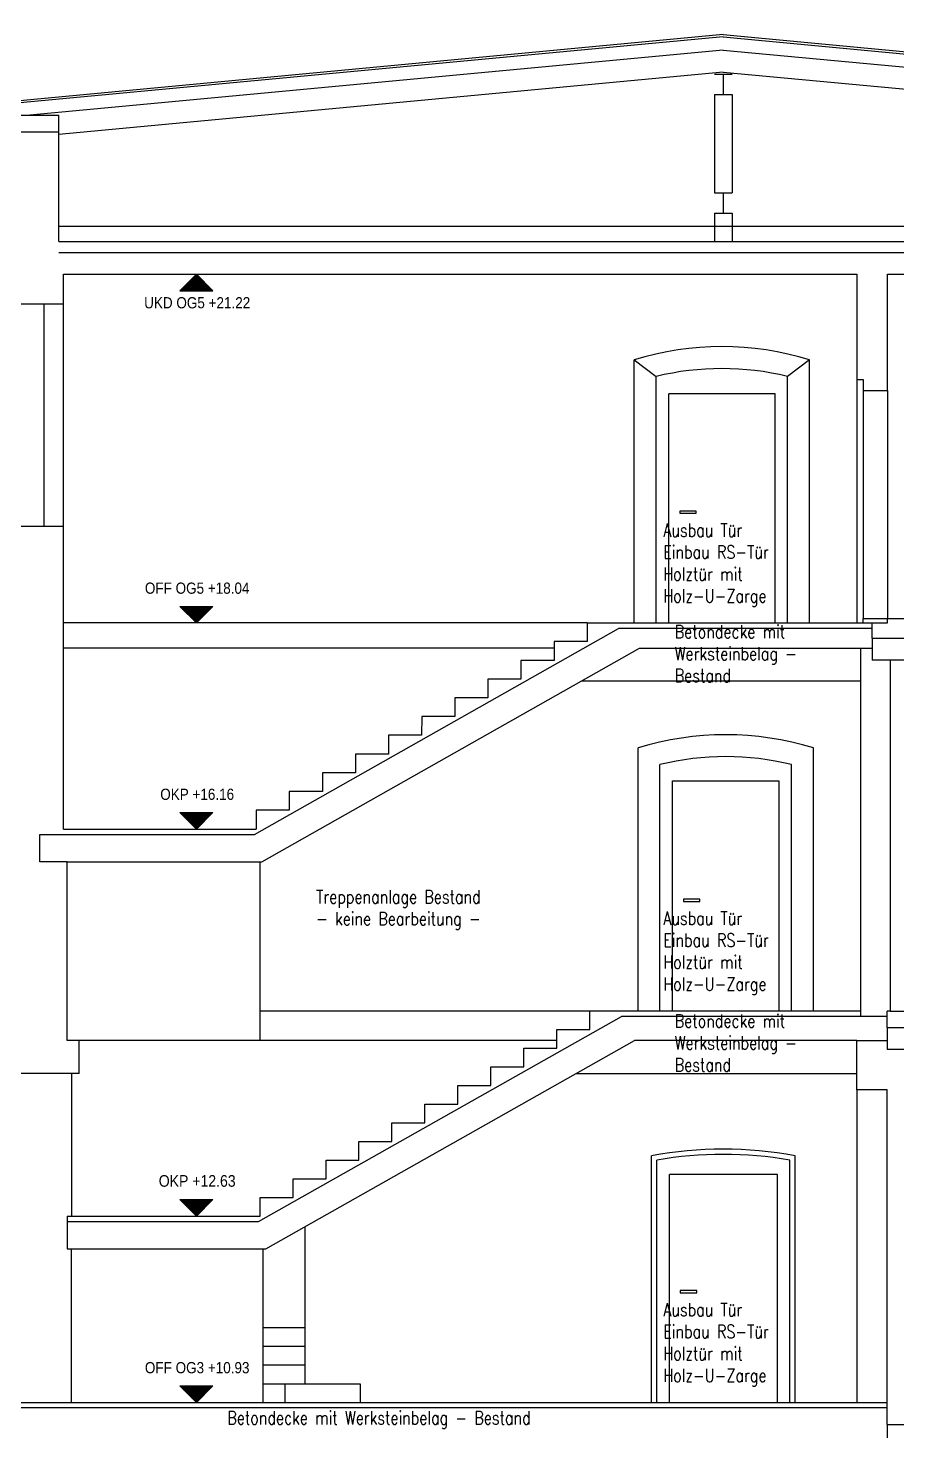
# Model space of a CAD drawing. Header units: metres. Extents: x -3551 to -3431, y -171 to 134.
# Drawn here: x -3448.93 to -3441, y 114.95 to 127.75 of the extents above; entities that cross this region are included whole.
import ezdxf
from ezdxf.enums import TextEntityAlignment as Align

# ---------------------------------------------------------------- set-up
doc = ezdxf.new("R2010")
doc.units = ezdxf.units.M
doc.header["$LTSCALE"] = 0.01
doc.linetypes.add('CENTER', pattern=[0])
doc.layers.get('0').update_dxf_attribs({"linetype": 'CONTINUOUS'})
for name, color, linetype in [('A_ansicht', 9, 'CONTINUOUS'), ('A_bemaßung', 7, 'CONTINUOUS'), ('A_text', 2, 'CONTINUOUS'), ('A_türen', 9, 'CONTINUOUS'), ('A_wände', 6, 'CONTINUOUS'), ('CKMA0002', 7, 'CONTINUOUS')]:
    doc.layers.add(name, color=color, linetype=linetype)
doc.styles.add('EURASIMP_FNT', font='TXT', dxfattribs={"height": 1})
doc.styles.add('SIMPLEX', font='simplex.shx', dxfattribs={"width": 0.8, "height": 0.1})
doc.styles.add('SIMPLEXD', font='SIMPLEXD.shx', dxfattribs={"width": 0.8, "height": 0.12})
doc.dimstyles.new('DIN', dxfattribs={"dimtxt": 0.03, "dimasz": 0.08, "dimexe": 0.05, "dimexo": 0.244839, "dimgap": 0.05, "dimtad": 1, "dimdec": 4, "dimrnd": 0.0025, "dimzin": 0, "dimdsep": 46, "dimtxsty": 'SIMPLEXD', "dimblk": 'DIMCROSS', "dimblk1": 'DIMCROSS', "dimblk2": 'DIMCROSS', "dimsah": 1, "dimcen": 2.5, "dimdle": 0.04, "dimclrd": 252, "dimclre": 252, "dimclrt": 252, "dimadec": 0, "dimazin": 0, "dimtfac": 1, "dimtdec": 4, "dimtix": 1, "dimtmove": 2, "dimatfit": 3, "dimldrblk": 'DIMCROSS', "dimfxl": 0, "dimtvp": 1, "dimtolj": 1, "dimtzin": 0, "dimarcsym": 0})

# ---------------------------------------------------------------- blocks, each defined once
blk = doc.blocks.new('G2_1')
at = {"layer": 'A_bemaßung', "color": 7, "linetype": 'Continuous'}
for points in [[(0, 0), (-0.15, 0.15), (0.15, 0.15), (0, 0)], [(-0.14, 0.14), (-0.14, 0.15)], [(-0.13, 0.13), (-0.13, 0.15)], [(-0.12, 0.12), (-0.12, 0.15)], [(-0.11, 0.11), (-0.11, 0.15)], [(-0.1, 0.1), (-0.1, 0.15)], [(-0.09, 0.09), (-0.09, 0.15)], [(-0.08, 0.08), (-0.08, 0.15)], [(-0.07, 0.07), (-0.07, 0.15)], [(-0.06, 0.06), (-0.06, 0.15)], [(-0.05, 0.05), (-0.05, 0.15)], [(-0.04, 0.04), (-0.04, 0.15)], [(-0.03, 0.03), (-0.03, 0.15)], [(-0.02, 0.02), (-0.02, 0.15)], [(-0.01, 0.01), (-0.01, 0.15)], [(0, 0), (0, 0.15)], [(0.01, 0.01), (0.01, 0.15)], [(0.02, 0.02), (0.02, 0.15)], [(0.03, 0.03), (0.03, 0.15)], [(0.04, 0.04), (0.04, 0.15)], [(0.05, 0.05), (0.05, 0.15)], [(0.06, 0.06), (0.06, 0.15)], [(0.07, 0.07), (0.07, 0.15)], [(0.08, 0.08), (0.08, 0.15)], [(0.09, 0.09), (0.09, 0.15)], [(0.1, 0.1), (0.1, 0.15)], [(0.11, 0.11), (0.11, 0.15)], [(0.12, 0.12), (0.12, 0.15)], [(0.13, 0.13), (0.13, 0.15)], [(0.14, 0.14), (0.14, 0.15)]]:
    blk.add_lwpolyline(points, dxfattribs=at)
blk = doc.blocks.new('DIMCROSS')
at = {"color": 0, "linetype": 'ByBlock'}
blk.add_line((-1, 0), (1, 0), dxfattribs=at)
at = {"linetype": 'ByBlock'}
blk.add_line((-0.707107, -0.707107), (0.707107, 0.707107), dxfattribs=at)
blk = doc.blocks.new('*D43')
at = {"layer": 'CKMA0002', "color": 1, "lineweight": -2}
for p, q in [((-3434.427, 127.666), (-3433.777, 127.666)), ((-3433.827, 127.142), (-3433.827, 127.586))]:
    blk.add_line(p, q, dxfattribs=at)
at = {"layer": 'CKMA0002', "color": 1, "lineweight": -2, "xscale": 0.08, "yscale": 0.08, "zscale": 0.08}
for p, rotation in [((-3433.827, 127.666), 90), ((-3433.827, 127.062), 270)]:
    blk.add_blockref('DIMCROSS', p, dxfattribs=dict(at, rotation=rotation))
at = {"layer": 'CKMA0002', "color": 3, "insert": (-3433.937, 127.364), "char_height": 0.12, "attachment_point": 5, "rotation": 90, "style": 'SIMPLEXD'}
blk.add_mtext('\\A1;60{\\A1\\H0.7x\\S25;}', dxfattribs=at)

msp = doc.modelspace()

# ---------------------------------------------------------------- linework, layer by layer
at = {"layer": 'A_ansicht', "linetype": 'Continuous'}
for q in [(-3449.00039, 127.08231), (-3436.16202, 127.08231)]:
    msp.add_line((-3442.5812, 127.68583), q, dxfattribs=at)
at = {"layer": 'A_ansicht', "color": 9, "linetype": 'Continuous'}
for p, q in [((-3448.77878, 123.20007), (-3448.77878, 125.23007)), ((-3448.60378, 123.20007), (-3448.60378, 125.23007)), ((-3443.39384, 122.32007), (-3443.39384, 124.72007)), ((-3443.39384, 124.72007), (-3443.19384, 124.5678)), ((-3441.79385, 124.72007), (-3441.99385, 124.5678)), ((-3441.79385, 122.32007), (-3441.79385, 124.72007)), ((-3443.19384, 122.32007), (-3443.19384, 124.5678)), ((-3441.99385, 122.32007), (-3441.99385, 124.5678)), ((-3441.36385, 124.54007), (-3441.36385, 122.32007)), ((-3441.30385, 124.44007), (-3441.30385, 122.36007)), ((-3441.08386, 124.44007), (-3441.08386, 122.36007)), ((-3443.82383, 122.32007), (-3448.60378, 122.32007)), ((-3444.12588, 122.09007), (-3448.60378, 122.09007)), ((-3441.32887, 121.79007), (-3443.87687, 121.79007)), ((-3443.35888, 118.78007), (-3443.35888, 121.18007)), ((-3441.75887, 118.78007), (-3441.75887, 121.18007)), ((-3443.15887, 118.78007), (-3443.15887, 121.0278)), ((-3441.95888, 118.78007), (-3441.95888, 121.0278)), ((-3446.80637, 118.51007), (-3446.80637, 120.14007)), ((-3443.79887, 118.78007), (-3446.80637, 118.78007)), ((-3444.09987, 118.51007), (-3448.46063, 118.51007)), ((-3448.53063, 118.21007), (-3448.53063, 116.91007)), ((-3443.92281, 118.21007), (-3441.36107, 118.21007)), ((-3441.36107, 118.06007), (-3441.36107, 115.21007)), ((-3443.23596, 115.21007), (-3443.23596, 117.46007)), ((-3443.18845, 115.21007), (-3443.18845, 117.42032)), ((-3441.97354, 115.21007), (-3441.97354, 117.42032)), ((-3441.92605, 115.21007), (-3441.92605, 117.46007)), ((-3446.39576, 115.38007), (-3446.39576, 116.81339)), ((-3448.53063, 115.21007), (-3448.53063, 116.61007)), ((-3446.78075, 115.21007), (-3446.78075, 116.61007)), ((-3446.39576, 115.89007), (-3446.78075, 115.89007)), ((-3446.39576, 115.72007), (-3446.78075, 115.72007)), ((-3446.39576, 115.55007), (-3446.78075, 115.55007)), ((-3446.58075, 115.21007), (-3446.58075, 115.38007))]:
    msp.add_line(p, q, dxfattribs=at)
msp.add_lwpolyline([(-3446.78075, 115.38007), (-3445.89577, 115.38007), (-3445.89577, 115.21007)], dxfattribs=at)
for centre, radius, start, end in [((-3442.59385, 122.11344), 2.72663, 72.938245, 107.06156), ((-3442.59385, 122.11344), 2.52663, 76.262736, 103.73705), ((-3442.55888, 118.5734), 2.72667, 72.938291, 107.061514), ((-3442.55888, 118.5734), 2.52667, 76.262951, 103.736835), ((-3442.58101, 113.91535), 3.60472, 79.531494, 100.468355), ((-3442.58101, 113.91535), 3.55722, 80.167361, 99.832168)]:
    msp.add_arc(centre, radius, start, end, dxfattribs=at)
at = {"layer": 'A_türen', "color": 10, "linetype": 'Continuous'}
for p, q in [((-3443.07884, 122.32007), (-3443.07884, 124.41007)), ((-3443.07346, 115.21007), (-3443.07346, 117.29007))]:
    msp.add_line(p, q, dxfattribs=at)
for points in [[(-3442.10885, 122.32007), (-3442.10885, 124.41007), (-3443.07884, 124.41007)], [(-3442.82884, 123.32007), (-3442.82884, 123.34007), (-3442.97884, 123.34007), (-3442.97884, 123.32007), (-3442.82884, 123.32007)], [(-3443.04387, 118.78007), (-3443.04387, 120.88007), (-3442.07388, 120.88007), (-3442.07388, 118.78007)], [(-3442.79387, 119.78007), (-3442.79387, 119.80007), (-3442.94387, 119.80007), (-3442.94387, 119.78007), (-3442.79387, 119.78007)], [(-3442.08602, 115.21007), (-3442.08602, 117.29007), (-3443.07346, 117.29007)], [(-3442.82346, 116.21007), (-3442.82346, 116.23007), (-3442.97346, 116.23007), (-3442.97346, 116.21007), (-3442.82346, 116.21007)]]:
    msp.add_lwpolyline(points, dxfattribs=at)
at = {"layer": 'A_wände'}
for p, q in [((-3442.5812, 127.66574), (-3448.99851, 127.06239)), ((-3442.5812, 127.66574), (-3436.16389, 127.06239)), ((-3442.5812, 127.54521), (-3448.91124, 126.95007)), ((-3442.5812, 127.54521), (-3436.25117, 126.95007)), ((-3442.66289, 127.32524), (-3442.49951, 127.32524)), ((-3442.66289, 127.14024), (-3442.49951, 127.14024)), ((-3442.66289, 126.24369), (-3442.49951, 126.24369)), ((-3442.66289, 126.05869), (-3442.49951, 126.05869))]:
    msp.add_line(p, q, dxfattribs=at)
at = {"layer": 'A_wände', "color": 1}
for p, q in [((-3442.5812, 127.34433), (-3448.64386, 126.77433)), ((-3442.5812, 127.34433), (-3436.46389, 126.76919)), ((-3442.66289, 127.14024), (-3442.66289, 126.24369)), ((-3442.49951, 127.14024), (-3442.49951, 126.24369)), ((-3442.66289, 126.05869), (-3442.66289, 125.80007)), ((-3442.49951, 126.05869), (-3442.49951, 125.80007)), ((-3448.64386, 125.94007), (-3436.46389, 125.94007)), ((-3448.64386, 125.70007), (-3436.51859, 125.70007)), ((-3441.08386, 122.32007), (-3441.08386, 122.36007)), ((-3446.85842, 120.39007), (-3443.53627, 122.27007)), ((-3441.22385, 122.27007), (-3443.53627, 122.27007)), ((-3441.30385, 122.32007), (-3441.08386, 122.32007)), ((-3441.22385, 122.18007), (-3441.22385, 122.32007)), ((-3441.32887, 122.09007), (-3441.22385, 122.09007)), ((-3441.22385, 122.18007), (-3436.46389, 122.18007)), ((-3441.22385, 122.18007), (-3441.22385, 121.98007)), ((-3441.05888, 121.98007), (-3441.22385, 121.98007)), ((-3448.81887, 120.39007), (-3446.85842, 120.39007)), ((-3448.81887, 120.14007), (-3448.81887, 120.39007)), ((-3448.56887, 120.14007), (-3448.81887, 120.14007)), ((-3441.08608, 118.63007), (-3441.08608, 118.78007)), ((-3441.05888, 118.78007), (-3441.08608, 118.78007)), ((-3446.82147, 116.86007), (-3443.51047, 118.73007)), ((-3441.08608, 118.73007), (-3443.51047, 118.73007)), ((-3441.08608, 118.63007), (-3436.34888, 118.63007)), ((-3441.08608, 118.63007), (-3441.08608, 118.43007)), ((-3441.36107, 118.51007), (-3441.08608, 118.51007)), ((-3440.9336, 118.43007), (-3441.08608, 118.43007)), ((-3448.56887, 116.86007), (-3446.82147, 116.86007)), ((-3441.08608, 115.01007), (-3441.08608, 115.21007)), ((-3441.08608, 115.16007), (-3449.11625, 115.16007)), ((-3441.08608, 115.01007), (-3436.34888, 115.01007)), ((-3441.08608, 115.01007), (-3441.08608, 114.81007))]:
    msp.add_line(p, q, dxfattribs=at)
at = {"layer": 'A_wände', "linetype": 'Continuous'}
for p, q in [((-3449.91023, 126.95007), (-3448.64386, 126.95007)), ((-3448.64386, 125.80007), (-3448.64386, 126.95007)), ((-3449.22386, 126.80007), (-3448.64386, 126.80007)), ((-3448.64386, 125.80007), (-3436.46389, 125.80007)), ((-3448.60378, 125.23007), (-3448.60378, 125.50007)), ((-3448.60378, 125.50007), (-3441.36385, 125.50007)), ((-3441.36385, 125.50007), (-3441.36385, 124.54007)), ((-3441.08386, 124.44007), (-3441.08386, 125.50007)), ((-3441.08386, 125.50007), (-3436.46389, 125.50007)), ((-3449.07386, 125.23007), (-3448.60378, 125.23007)), ((-3441.36385, 124.54007), (-3441.30385, 124.54007)), ((-3441.30385, 124.54007), (-3441.30385, 124.44007)), ((-3441.30385, 124.44007), (-3441.08386, 124.44007)), ((-3446.79258, 120.14007), (-3443.34674, 122.09007)), ((-3443.34674, 122.09007), (-3441.32887, 122.09007)), ((-3441.32887, 122.09007), (-3441.32887, 118.73007)), ((-3436.59389, 121.98007), (-3441.05888, 121.98007)), ((-3448.60378, 120.44007), (-3446.84379, 120.44007)), ((-3448.56887, 120.14007), (-3446.79258, 120.14007)), ((-3448.56887, 118.51007), (-3448.56887, 120.14007)), ((-3441.32887, 118.78007), (-3443.79887, 118.78007)), ((-3446.75575, 116.61007), (-3443.39163, 118.51007)), ((-3448.56887, 116.91007), (-3446.80887, 116.91007)), ((-3448.56887, 116.91007), (-3448.56887, 116.61007)), ((-3448.56887, 116.61007), (-3446.75575, 116.61007))]:
    msp.add_line(p, q, dxfattribs=at)
at = {"layer": 'A_wände'}
for points in [[(-3442.5812, 127.32524), (-3442.5812, 127.14024)], [(-3442.5812, 126.24369), (-3442.5812, 126.05869)]]:
    msp.add_lwpolyline(points, dxfattribs=at)
at = {"layer": 'A_wände', "linetype": 'Continuous'}
for points in [[(-3448.60378, 120.44007), (-3448.60378, 123.20007), (-3449.07386, 123.20007), (-3449.07386, 122.47731)], [(-3443.82383, 122.32007), (-3441.30385, 122.32007), (-3441.30385, 122.36007), (-3436.46389, 122.36007), (-3436.46389, 123.09007), (-3436.03389, 123.09007)], [(-3443.82383, 122.32007), (-3443.82383, 122.14917), (-3444.12588, 122.14917), (-3444.12588, 121.97827), (-3444.42787, 121.97827), (-3444.42787, 121.80737), (-3444.72986, 121.80737), (-3444.72986, 121.63647), (-3445.03185, 121.63647), (-3445.03185, 121.46557), (-3445.33381, 121.46557), (-3445.33384, 121.29467), (-3445.63583, 121.29467), (-3445.63583, 121.12377), (-3445.93782, 121.12377), (-3445.93782, 120.95287), (-3446.23981, 120.95287), (-3446.23981, 120.78197), (-3446.5418, 120.78197), (-3446.5418, 120.61107), (-3446.84379, 120.61107), (-3446.84379, 120.44007)], [(-3441.05888, 121.98007), (-3441.05888, 118.78007), (-3436.32887, 118.78007)], [(-3446.80887, 116.91007), (-3446.80887, 117.08007), (-3446.50787, 117.08007), (-3446.50787, 117.25007), (-3446.20687, 117.25007), (-3446.20687, 117.42007), (-3445.90587, 117.42007), (-3445.90587, 117.59007), (-3445.60487, 117.59007), (-3445.60487, 117.76007), (-3445.30387, 117.76007), (-3445.30387, 117.93007), (-3445.00287, 117.93007), (-3445.00287, 118.10007), (-3444.70187, 118.10007), (-3444.70187, 118.27007), (-3444.40087, 118.27007), (-3444.40087, 118.44007), (-3444.09987, 118.44007), (-3444.09987, 118.61007), (-3443.79887, 118.61007), (-3443.79887, 118.78007)], [(-3449.15697, 115.21007), (-3441.08608, 115.21007), (-3441.08608, 118.06007), (-3441.36107, 118.06007), (-3441.36107, 118.51007), (-3443.39163, 118.51007)], [(-3448.46063, 118.21007), (-3449.12063, 118.21007), (-3449.12063, 118.51007)], [(-3448.46063, 118.21007), (-3448.46063, 118.51007), (-3448.56887, 118.51007)]]:
    msp.add_lwpolyline(points, dxfattribs=at)

# ---------------------------------------------------------------- block references
at = {"layer": 'A_bemaßung', "color": 7, "yscale": -1}
msp.add_blockref('G2_1', (-3447.38982, 125.50007), dxfattribs=at)
at = {"layer": 'A_bemaßung', "color": 7}
for p in [(-3447.38982, 122.32007), (-3447.38982, 120.44007), (-3447.38982, 116.91007), (-3447.38982, 115.21007)]:
    msp.add_blockref('G2_1', p, dxfattribs=at)

# ---------------------------------------------------------------- texts
at = {"layer": 'A_bemaßung', "color": 7, "linetype": 'CENTER', "style": 'EURASIMP_FNT', "width": 0.9}
for s, p in [('UKD OG5 +21.22', (-3447.38244, 125.15848)), ('OFF OG5 +18.04', (-3447.38244, 122.55522)), ('OFF OG3 +10.93', (-3447.38244, 115.44522))]:
    msp.add_text(s, height=0.10228, dxfattribs=at).set_placement(p, align=Align.BOTTOM_CENTER)
at = {"layer": 'A_bemaßung', "color": 7, "linetype": 'Continuous', "style": 'EURASIMP_FNT', "width": 0.9}
for s, height, p in [('OKP +16.16', 0.10228, (-3447.38244, 120.67522)), ('OKP +12.63', 0.10644, (-3447.38244, 117.14522))]:
    msp.add_text(s, height=height, dxfattribs=at).set_placement(p, align=Align.BOTTOM_CENTER)
at = {"layer": 'A_text', "linetype": 'Continuous', "char_height": 0.12, "attachment_point": 1, "style": 'SIMPLEX'}
for s, insert, width in [('Ausbau Tür\\PEinbau RS-Tür\\PHolztür mit\\PHolz-U-Zarge', (-3443.12917, 123.2265), 4.3471), ('Betondecke mit Werksteinbelag - Bestand', (-3443.02478, 122.29984), 1.5796234), ('Treppenanlage Bestand\\P- keine Bearbeitung -', (-3446.29731, 119.88208), 4.3471), ('Ausbau Tür\\PEinbau RS-Tür\\PHolztür mit\\PHolz-U-Zarge', (-3443.12917, 119.6865), 4.3471), ('Betondecke mit Werksteinbelag - Bestand', (-3443.02478, 118.74984), 1.6276192), ('Ausbau Tür\\PEinbau RS-Tür\\PHolztür mit\\PHolz-U-Zarge', (-3443.12917, 116.1165), 4.3471), ('Betondecke mit Werksteinbelag - Bestand', (-3447.10835, 115.12984), 4.3471499)]:
    msp.add_mtext(s, dxfattribs=dict(at, insert=insert, width=width))

# ---------------------------------------------------------------- dimensions: what is measured, and where the dimension line sits
at = {"layer": 'CKMA0002'}
dim = msp.add_linear_dim(base=(-3433.82664, 127.66574), p1=(-3436.16389, 127.06239), p2=(-3442.5812, 127.66574), angle=90, text='60{\\A1\\H0.7x\\S25;}', dimstyle='DIN', override={"dimexo": 8.154567, "dimse1": 1, "dimclrd": 1, "dimclre": 1, "dimclrt": 3}, dxfattribs=at)
dim.commit()
dim.dimension.update_dxf_attribs({"geometry": '*D43', "text_midpoint": (-3433.93664, 127.36407)})

doc.saveas('drawing.dxf')
